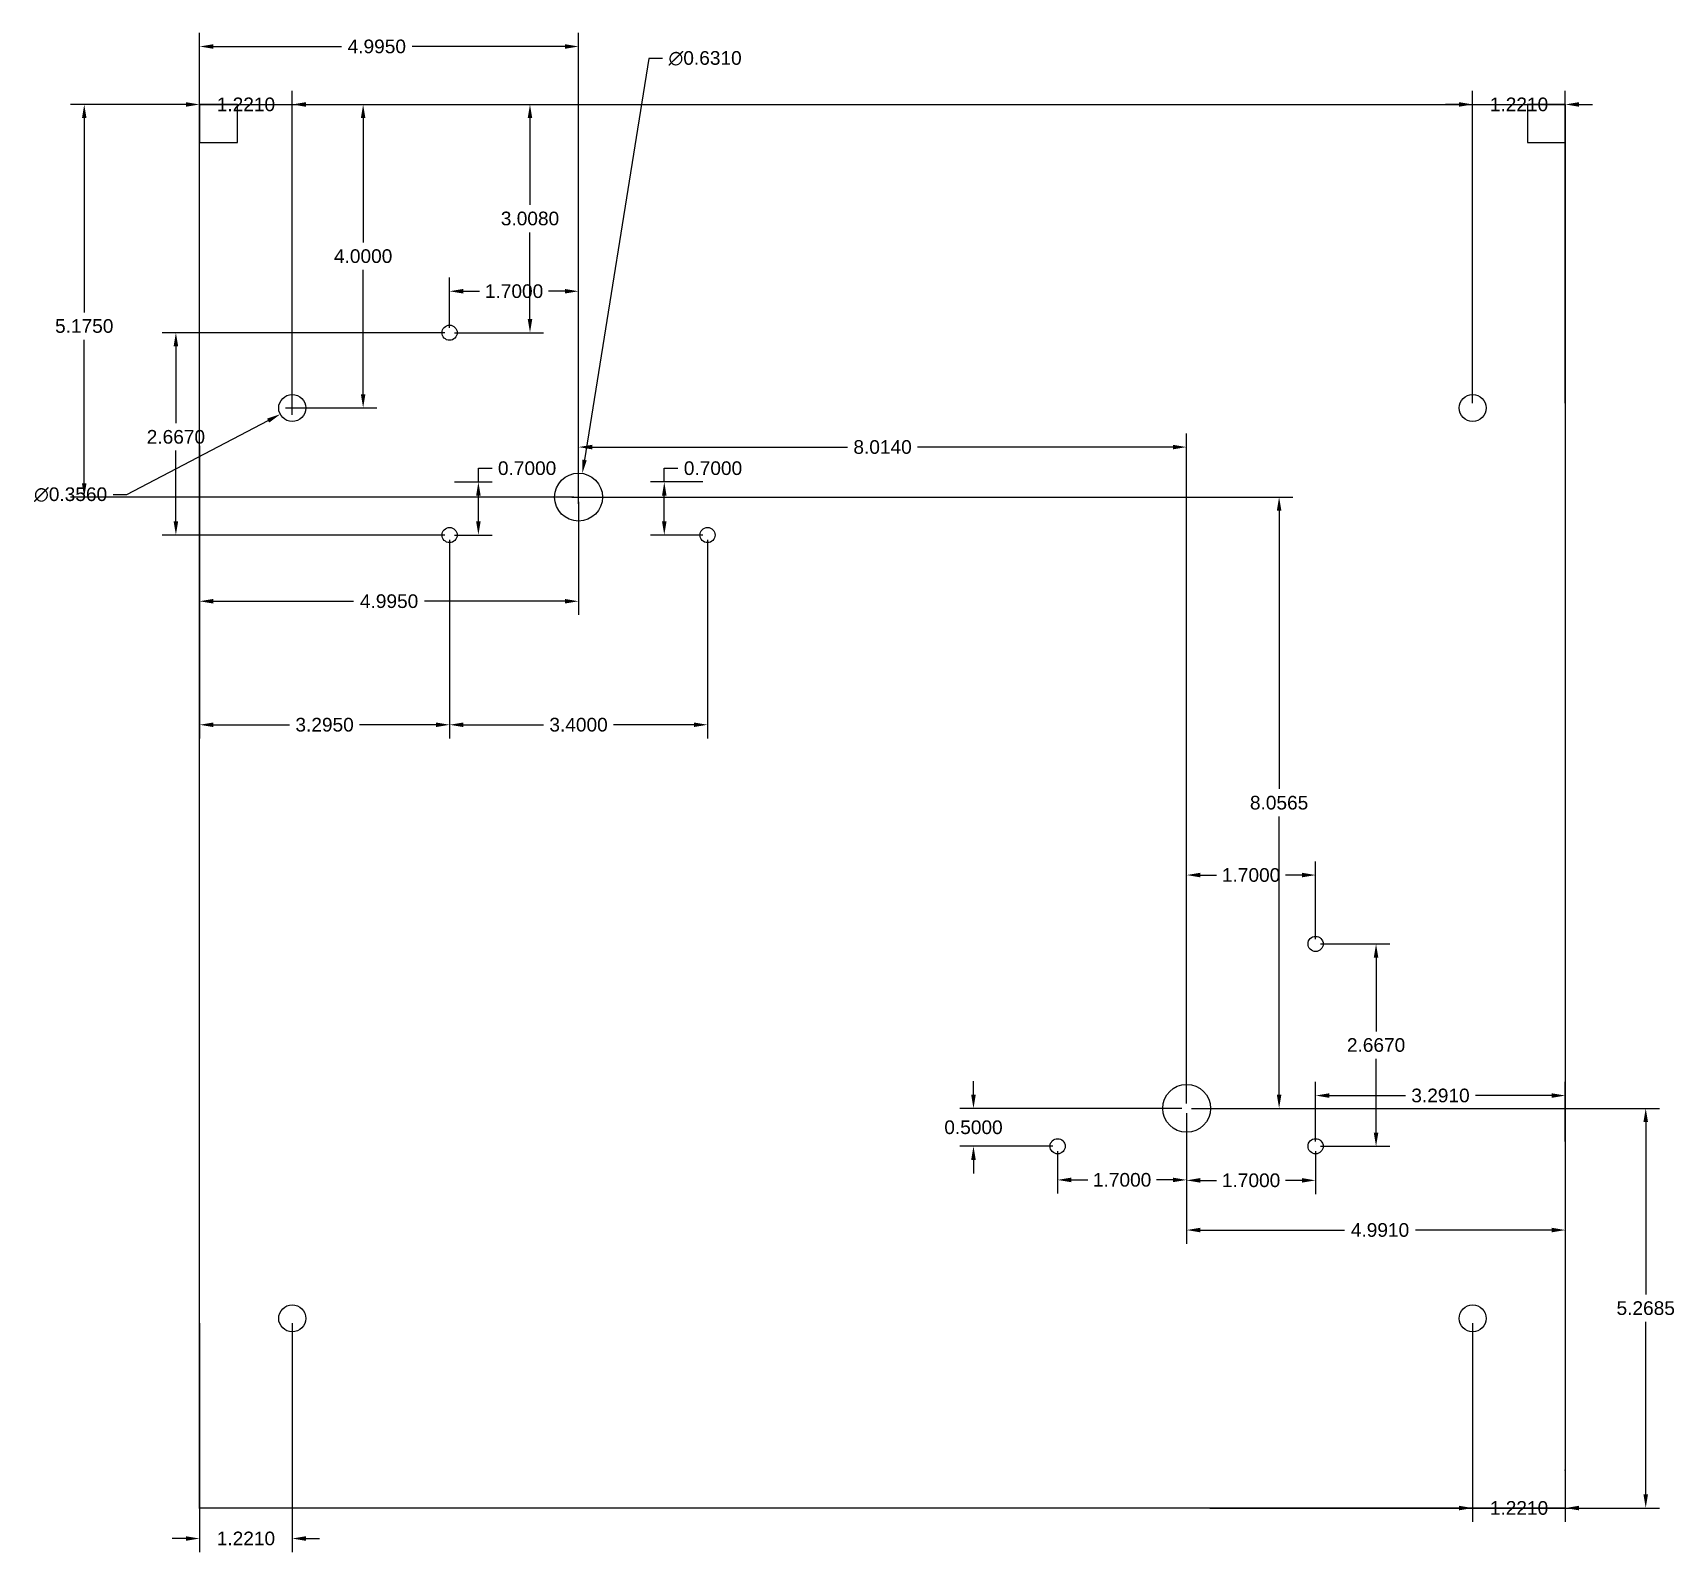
# Model space of a CAD drawing. Header units: inches. Extents: x 3.6 to 25.3, y 5.5 to 25.5.
import ezdxf

# ---------------------------------------------------------------- set-up
doc = ezdxf.new("R2010")
doc.units = ezdxf.units.IN
doc.header["$MEASUREMENT"] = 0
doc.layers.get('0').update_dxf_attribs({"color": 1})
doc.layers.add('dimensions', color=4, linetype='Continuous')
doc.layers.add('non-cut features', color=3, linetype='Continuous')
doc.styles.get("Standard").update_dxf_attribs({"font": 'Arial Regular.ttf'})
doc.dimstyles.get("Standard").update_dxf_attribs({"dimtxt": 0.18, "dimasz": 0.18, "dimexe": 0.18, "dimexo": 0.0625, "dimgap": 0.09, "dimtad": 0, "dimtih": 1, "dimtoh": 1, "dimdec": 4, "dimzin": 0, "dimdsep": 46, "dimtxsty": 'Standard', "dimcen": 0.09, "dimadec": 0, "dimazin": 0, "dimtfac": 1, "dimtdec": 4, "dimtofl": 0, "dimtmove": 0, "dimatfit": 3, "dimfxl": 1, "dimtolj": 1, "dimtzin": 0, "dimarcsym": 0})

# ---------------------------------------------------------------- blocks, each defined once
blk = doc.blocks.new('*D11')
at = {"layer": 'Defpoints', "color": 0, "transparency": 16777216}
for p in [(5.817, 24.573), (5.817, 20.573), (7.038, 20.573)]:
    blk.add_point(p, dxfattribs=at)
at = {"layer": 'dimensions', "color": 0, "lineweight": -2, "transparency": 16777216}
for p, q in [((5.817, 20.635), (5.817, 24.753)), ((7.038, 20.635), (7.038, 24.753)), ((5.637, 24.573), (5.457, 24.573)), ((7.218, 24.573), (7.398, 24.573))]:
    blk.add_line(p, q, dxfattribs=at)
at = {"layer": 'dimensions', "color": 0, "transparency": 16777216}
for points in [[(5.637, 24.603), (5.637, 24.543), (5.817, 24.573)], [(7.218, 24.603), (7.218, 24.543), (7.038, 24.573)]]:
    blk.add_solid(points, dxfattribs=at)
at = {"layer": 'dimensions', "color": 0, "transparency": 16777216, "insert": (6.428, 24.573), "char_height": 0.18, "attachment_point": 5}
blk.add_mtext('\\A1;1.2210', dxfattribs=at)
blk = doc.blocks.new('*D13')
at = {"layer": 'Defpoints', "color": 0, "transparency": 16777216}
for p in [(5.817, 19.573), (9.112, 18.898), (5.817, 16.397)]:
    blk.add_point(p, dxfattribs=at)
at = {"layer": 'dimensions', "color": 0, "lineweight": -2, "transparency": 16777216}
for p, q in [((5.817, 19.51), (5.817, 16.217)), ((9.112, 18.835), (9.112, 16.217)), ((5.997, 16.397), (7.003, 16.397)), ((8.932, 16.397), (7.927, 16.397))]:
    blk.add_line(p, q, dxfattribs=at)
at = {"layer": 'dimensions', "color": 0, "transparency": 16777216}
for points in [[(5.997, 16.427), (5.997, 16.367), (5.817, 16.397)], [(8.932, 16.427), (8.932, 16.367), (9.112, 16.397)]]:
    blk.add_solid(points, dxfattribs=at)
at = {"layer": 'dimensions', "color": 0, "transparency": 16777216, "insert": (7.465, 16.397), "char_height": 0.18, "attachment_point": 5}
blk.add_mtext('\\A1;3.2950', dxfattribs=at)
blk = doc.blocks.new('*D14')
at = {"layer": 'Defpoints', "color": 0, "transparency": 16777216}
for p in [(9.112, 18.898), (12.512, 18.898), (12.512, 16.397)]:
    blk.add_point(p, dxfattribs=at)
at = {"layer": 'dimensions', "color": 0, "lineweight": -2, "transparency": 16777216}
for p, q in [((9.112, 18.835), (9.112, 16.217)), ((12.512, 18.835), (12.512, 16.217)), ((9.292, 16.397), (10.35, 16.397)), ((12.332, 16.397), (11.274, 16.397))]:
    blk.add_line(p, q, dxfattribs=at)
at = {"layer": 'dimensions', "color": 0, "transparency": 16777216}
for points in [[(9.292, 16.427), (9.292, 16.367), (9.112, 16.397)], [(12.332, 16.427), (12.332, 16.367), (12.512, 16.397)]]:
    blk.add_solid(points, dxfattribs=at)
at = {"layer": 'dimensions', "color": 0, "transparency": 16777216, "insert": (10.812, 16.397), "char_height": 0.18, "attachment_point": 5}
blk.add_mtext('\\A1;3.4000', dxfattribs=at)
blk = doc.blocks.new('*D17')
at = {"layer": 'Defpoints', "color": 0, "transparency": 16777216}
for p in [(5.817, 25.337), (5.817, 20.073), (10.812, 19.398)]:
    blk.add_point(p, dxfattribs=at)
at = {"layer": 'dimensions', "color": 0, "lineweight": -2, "transparency": 16777216}
for p, q in [((5.817, 20.135), (5.817, 25.517)), ((5.997, 25.337), (7.686, 25.337)), ((10.632, 25.337), (8.62, 25.337)), ((10.812, 19.46), (10.812, 25.517))]:
    blk.add_line(p, q, dxfattribs=at)
at = {"layer": 'dimensions', "color": 0, "transparency": 16777216}
for points in [[(5.997, 25.367), (5.997, 25.307), (5.817, 25.337)], [(10.632, 25.367), (10.632, 25.307), (10.812, 25.337)]]:
    blk.add_solid(points, dxfattribs=at)
at = {"layer": 'dimensions', "color": 0, "transparency": 16777216, "insert": (8.153, 25.337), "char_height": 0.18, "attachment_point": 5}
blk.add_mtext('\\A1;4.9950', dxfattribs=at)
blk = doc.blocks.new('*D19')
at = {"layer": 'Defpoints', "color": 0, "transparency": 16777216}
for p in [(10.812, 19.398), (20.045, 19.398), (18.826, 11.341)]:
    blk.add_point(p, dxfattribs=at)
at = {"layer": 'dimensions', "color": 0, "lineweight": -2, "transparency": 16777216}
for p, q in [((10.875, 19.398), (20.225, 19.398)), ((20.045, 19.218), (20.045, 15.551)), ((20.045, 11.521), (20.045, 15.188)), ((18.889, 11.341), (20.225, 11.341))]:
    blk.add_line(p, q, dxfattribs=at)
at = {"layer": 'dimensions', "color": 0, "transparency": 16777216}
for points in [[(20.015, 19.218), (20.075, 19.218), (20.045, 19.398)], [(20.015, 11.521), (20.075, 11.521), (20.045, 11.341)]]:
    blk.add_solid(points, dxfattribs=at)
at = {"layer": 'dimensions', "color": 0, "transparency": 16777216, "insert": (20.045, 15.369), "char_height": 0.18, "attachment_point": 5}
blk.add_mtext('\\A1;8.0565', dxfattribs=at)
blk = doc.blocks.new('*D20')
at = {"layer": 'Defpoints', "color": 0, "transparency": 16777216}
for p in [(8.796, 24.573), (10.172, 24.573), (9.112, 21.565)]:
    blk.add_point(p, dxfattribs=at)
at = {"layer": 'dimensions', "color": 0, "lineweight": -2, "transparency": 16777216}
for p, q in [((8.858, 24.573), (10.352, 24.573)), ((10.172, 24.393), (10.172, 23.25)), ((10.172, 21.745), (10.172, 22.887)), ((9.175, 21.565), (10.352, 21.565))]:
    blk.add_line(p, q, dxfattribs=at)
at = {"layer": 'dimensions', "color": 0, "transparency": 16777216}
for points in [[(10.142, 24.393), (10.202, 24.393), (10.172, 24.573)], [(10.142, 21.745), (10.202, 21.745), (10.172, 21.565)]]:
    blk.add_solid(points, dxfattribs=at)
at = {"layer": 'dimensions', "color": 0, "transparency": 16777216, "insert": (10.172, 23.069), "char_height": 0.18, "attachment_point": 5}
blk.add_mtext('\\A1;3.0080', dxfattribs=at)
blk = doc.blocks.new('*D21')
at = {"layer": 'Defpoints', "color": 0, "transparency": 16777216}
for p in [(6.791, 24.573), (7.973, 24.573), (7.038, 20.573)]:
    blk.add_point(p, dxfattribs=at)
at = {"layer": 'dimensions', "color": 0, "lineweight": -2, "transparency": 16777216}
for p, q in [((6.854, 24.573), (8.153, 24.573)), ((7.973, 24.393), (7.973, 22.754)), ((7.973, 20.753), (7.973, 22.392)), ((7.101, 20.573), (8.153, 20.573))]:
    blk.add_line(p, q, dxfattribs=at)
at = {"layer": 'dimensions', "color": 0, "transparency": 16777216}
for points in [[(7.943, 24.393), (8.003, 24.393), (7.973, 24.573)], [(7.943, 20.753), (8.003, 20.753), (7.973, 20.573)]]:
    blk.add_solid(points, dxfattribs=at)
at = {"layer": 'dimensions', "color": 0, "transparency": 16777216, "insert": (7.973, 22.573), "char_height": 0.18, "attachment_point": 5}
blk.add_mtext('\\A1;4.0000', dxfattribs=at)
blk = doc.blocks.new('*D22')
at = {"layer": 'Defpoints', "color": 0, "transparency": 16777216}
for p in [(5.817, 20.135), (10.812, 19.398), (5.817, 18.025)]:
    blk.add_point(p, dxfattribs=at)
at = {"layer": 'dimensions', "color": 0, "lineweight": -2, "transparency": 16777216}
for p, q in [((5.817, 20.073), (5.817, 17.845)), ((10.812, 19.335), (10.812, 17.845)), ((5.997, 18.025), (7.848, 18.025)), ((10.632, 18.025), (8.782, 18.025))]:
    blk.add_line(p, q, dxfattribs=at)
at = {"layer": 'dimensions', "color": 0, "transparency": 16777216}
for points in [[(5.997, 18.055), (5.997, 17.995), (5.817, 18.025)], [(10.632, 18.055), (10.632, 17.995), (10.812, 18.025)]]:
    blk.add_solid(points, dxfattribs=at)
at = {"layer": 'dimensions', "color": 0, "transparency": 16777216, "insert": (8.315, 18.025), "char_height": 0.18, "attachment_point": 5}
blk.add_mtext('\\A1;4.9950', dxfattribs=at)
blk = doc.blocks.new('*D24')
at = {"layer": 'Defpoints', "color": 0, "transparency": 16777216}
for p in [(4.297, 24.573), (5.817, 24.573), (10.812, 19.398)]:
    blk.add_point(p, dxfattribs=at)
at = {"layer": 'dimensions', "color": 0, "lineweight": -2, "transparency": 16777216}
for p, q in [((5.755, 24.573), (4.117, 24.573)), ((4.297, 24.393), (4.297, 21.833)), ((4.297, 19.578), (4.297, 21.471)), ((10.75, 19.398), (4.117, 19.398))]:
    blk.add_line(p, q, dxfattribs=at)
at = {"layer": 'dimensions', "color": 0, "transparency": 16777216}
for points in [[(4.267, 24.393), (4.327, 24.393), (4.297, 24.573)], [(4.267, 19.578), (4.327, 19.578), (4.297, 19.398)]]:
    blk.add_solid(points, dxfattribs=at)
at = {"layer": 'dimensions', "color": 0, "transparency": 16777216, "insert": (4.297, 21.652), "char_height": 0.18, "attachment_point": 5}
blk.add_mtext('\\A1;5.1750', dxfattribs=at)
blk = doc.blocks.new('*D27')
at = {"layer": 'Defpoints', "color": 0, "transparency": 16777216}
for p in [(18.826, 11.341), (20.526, 10.841), (20.526, 10.392)]:
    blk.add_point(p, dxfattribs=at)
at = {"layer": 'dimensions', "color": 0, "lineweight": -2, "transparency": 16777216}
for p, q in [((18.826, 11.279), (18.826, 10.212)), ((20.526, 10.779), (20.526, 10.212)), ((19.006, 10.392), (19.222, 10.392)), ((20.346, 10.392), (20.131, 10.392))]:
    blk.add_line(p, q, dxfattribs=at)
at = {"layer": 'dimensions', "color": 0, "transparency": 16777216}
for points in [[(19.006, 10.422), (19.006, 10.362), (18.826, 10.392)], [(20.346, 10.422), (20.346, 10.362), (20.526, 10.392)]]:
    blk.add_solid(points, dxfattribs=at)
at = {"layer": 'dimensions', "color": 0, "transparency": 16777216, "insert": (19.676, 10.392), "char_height": 0.18, "attachment_point": 5}
blk.add_mtext('\\A1;1.7000', dxfattribs=at)
blk = doc.blocks.new('*D30')
at = {"layer": 'Defpoints', "color": 0, "transparency": 16777216}
for p in [(9.112, 21.565), (5.505, 18.898), (9.112, 18.898)]:
    blk.add_point(p, dxfattribs=at)
at = {"layer": 'dimensions', "color": 0, "lineweight": -2, "transparency": 16777216}
for p, q in [((9.05, 21.565), (5.325, 21.565)), ((5.505, 21.385), (5.505, 20.372)), ((5.505, 19.078), (5.505, 20.01)), ((9.05, 18.898), (5.325, 18.898))]:
    blk.add_line(p, q, dxfattribs=at)
at = {"layer": 'dimensions', "color": 0, "transparency": 16777216}
for points in [[(5.475, 21.385), (5.535, 21.385), (5.505, 21.565)], [(5.475, 19.078), (5.535, 19.078), (5.505, 18.898)]]:
    blk.add_solid(points, dxfattribs=at)
at = {"layer": 'dimensions', "color": 0, "transparency": 16777216, "insert": (5.505, 20.191), "char_height": 0.18, "attachment_point": 5}
blk.add_mtext('\\A1;2.6670', dxfattribs=at)
blk = doc.blocks.new('*D31')
at = {"layer": 'Defpoints', "color": 0, "transparency": 16777216}
for p in [(20.526, 13.508), (20.526, 10.841), (21.323, 10.841)]:
    blk.add_point(p, dxfattribs=at)
at = {"layer": 'dimensions', "color": 0, "lineweight": -2, "transparency": 16777216}
for p, q in [((20.589, 13.508), (21.503, 13.508)), ((21.323, 13.328), (21.323, 12.356)), ((21.323, 11.021), (21.323, 11.994)), ((20.589, 10.841), (21.503, 10.841))]:
    blk.add_line(p, q, dxfattribs=at)
at = {"layer": 'dimensions', "color": 0, "transparency": 16777216}
for points in [[(21.293, 13.328), (21.353, 13.328), (21.323, 13.508)], [(21.293, 11.021), (21.353, 11.021), (21.323, 10.841)]]:
    blk.add_solid(points, dxfattribs=at)
at = {"layer": 'dimensions', "color": 0, "transparency": 16777216, "insert": (21.323, 12.175), "char_height": 0.18, "attachment_point": 5}
blk.add_mtext('\\A1;2.6670', dxfattribs=at)
blk = doc.blocks.new('*D32')
at = {"layer": 'Defpoints', "color": 0, "transparency": 16777216}
for p in [(23.817, 11.573), (18.826, 11.341), (23.817, 9.737)]:
    blk.add_point(p, dxfattribs=at)
at = {"layer": 'dimensions', "color": 0, "lineweight": -2, "transparency": 16777216}
for p, q in [((23.817, 11.51), (23.817, 9.557)), ((18.826, 11.279), (18.826, 9.557)), ((19.006, 9.737), (20.908, 9.737)), ((23.637, 9.737), (21.842, 9.737))]:
    blk.add_line(p, q, dxfattribs=at)
at = {"layer": 'dimensions', "color": 0, "transparency": 16777216}
for points in [[(19.006, 9.767), (19.006, 9.707), (18.826, 9.737)], [(23.637, 9.767), (23.637, 9.707), (23.817, 9.737)]]:
    blk.add_solid(points, dxfattribs=at)
at = {"layer": 'dimensions', "color": 0, "transparency": 16777216, "insert": (21.375, 9.737), "char_height": 0.18, "attachment_point": 5}
blk.add_mtext('\\A1;4.9910', dxfattribs=at)
blk = doc.blocks.new('*D33')
at = {"layer": 'Defpoints', "color": 0, "transparency": 16777216}
for p in [(18.826, 11.341), (19.067, 6.073), (24.877, 6.073)]:
    blk.add_point(p, dxfattribs=at)
at = {"layer": 'dimensions', "color": 0, "lineweight": -2, "transparency": 16777216}
for p, q in [((18.889, 11.341), (25.057, 11.341)), ((24.877, 11.161), (24.877, 8.888)), ((24.877, 6.253), (24.877, 8.526)), ((19.13, 6.073), (25.057, 6.073))]:
    blk.add_line(p, q, dxfattribs=at)
at = {"layer": 'dimensions', "color": 0, "transparency": 16777216}
for points in [[(24.847, 11.161), (24.907, 11.161), (24.877, 11.341)], [(24.847, 6.253), (24.907, 6.253), (24.877, 6.073)]]:
    blk.add_solid(points, dxfattribs=at)
at = {"layer": 'dimensions', "color": 0, "transparency": 16777216, "insert": (24.877, 8.707), "char_height": 0.18, "attachment_point": 5}
blk.add_mtext('\\A1;5.2685', dxfattribs=at)
blk = doc.blocks.new('*D34')
at = {"layer": 'Defpoints', "color": 0, "transparency": 16777216}
for p in [(22.596, 8.573), (23.817, 8.573), (23.817, 6.073)]:
    blk.add_point(p, dxfattribs=at)
at = {"layer": 'dimensions', "color": 0, "lineweight": -2, "transparency": 16777216}
for p, q in [((22.596, 8.51), (22.596, 5.893)), ((23.817, 8.51), (23.817, 5.893)), ((22.416, 6.073), (22.236, 6.073)), ((23.997, 6.073), (24.177, 6.073))]:
    blk.add_line(p, q, dxfattribs=at)
at = {"layer": 'dimensions', "color": 0, "transparency": 16777216}
for points in [[(22.416, 6.103), (22.416, 6.043), (22.596, 6.073)], [(23.997, 6.103), (23.997, 6.043), (23.817, 6.073)]]:
    blk.add_solid(points, dxfattribs=at)
at = {"layer": 'dimensions', "color": 0, "transparency": 16777216, "insert": (23.207, 6.073), "char_height": 0.18, "attachment_point": 5}
blk.add_mtext('\\A1;1.2210', dxfattribs=at)
blk = doc.blocks.new('*D35')
at = {"layer": 'Defpoints', "color": 0, "transparency": 16777216}
for p in [(18.826, 11.341), (17.126, 10.841), (18.826, 10.398)]:
    blk.add_point(p, dxfattribs=at)
at = {"layer": 'dimensions', "color": 0, "lineweight": -2, "transparency": 16777216}
for p, q in [((18.826, 11.279), (18.826, 10.218)), ((17.126, 10.779), (17.126, 10.218)), ((17.306, 10.398), (17.522, 10.398)), ((18.646, 10.398), (18.431, 10.398))]:
    blk.add_line(p, q, dxfattribs=at)
at = {"layer": 'dimensions', "color": 0, "transparency": 16777216}
for points in [[(17.306, 10.428), (17.306, 10.368), (17.126, 10.398)], [(18.646, 10.428), (18.646, 10.368), (18.826, 10.398)]]:
    blk.add_solid(points, dxfattribs=at)
at = {"layer": 'dimensions', "color": 0, "transparency": 16777216, "insert": (17.976, 10.398), "char_height": 0.18, "attachment_point": 5}
blk.add_mtext('\\A1;1.7000', dxfattribs=at)
blk = doc.blocks.new('*D36')
at = {"layer": 'Defpoints', "color": 0, "transparency": 16777216}
for p in [(18.826, 11.341), (16.017, 10.841), (17.126, 10.841)]:
    blk.add_point(p, dxfattribs=at)
at = {"layer": 'dimensions', "color": 0, "lineweight": -2, "transparency": 16777216}
for p, q in [((16.017, 11.521), (16.017, 11.701)), ((18.764, 11.341), (15.837, 11.341)), ((17.064, 10.841), (15.837, 10.841)), ((16.017, 10.661), (16.017, 10.481))]:
    blk.add_line(p, q, dxfattribs=at)
at = {"layer": 'dimensions', "color": 0, "transparency": 16777216}
for points in [[(15.987, 11.521), (16.047, 11.521), (16.017, 11.341)], [(15.987, 10.661), (16.047, 10.661), (16.017, 10.841)]]:
    blk.add_solid(points, dxfattribs=at)
at = {"layer": 'dimensions', "color": 0, "transparency": 16777216, "insert": (16.017, 11.091), "char_height": 0.18, "attachment_point": 5}
blk.add_mtext('\\A1;0.5000', dxfattribs=at)
blk = doc.blocks.new('*D38')
at = {"layer": 'Defpoints', "color": 0, "transparency": 16777216}
for p in [(18.826, 14.416), (20.526, 13.508), (18.826, 11.341)]:
    blk.add_point(p, dxfattribs=at)
at = {"layer": 'dimensions', "color": 0, "lineweight": -2, "transparency": 16777216}
for p, q in [((18.826, 11.404), (18.826, 14.596)), ((20.526, 13.571), (20.526, 14.596)), ((19.006, 14.416), (19.222, 14.416)), ((20.346, 14.416), (20.131, 14.416))]:
    blk.add_line(p, q, dxfattribs=at)
at = {"layer": 'dimensions', "color": 0, "transparency": 16777216}
for points in [[(19.006, 14.446), (19.006, 14.386), (18.826, 14.416)], [(20.346, 14.446), (20.346, 14.386), (20.526, 14.416)]]:
    blk.add_solid(points, dxfattribs=at)
at = {"layer": 'dimensions', "color": 0, "transparency": 16777216, "insert": (19.676, 14.416), "char_height": 0.18, "attachment_point": 5}
blk.add_mtext('\\A1;1.7000', dxfattribs=at)
blk = doc.blocks.new('*D40')
at = {"layer": 'Defpoints', "color": 0, "transparency": 16777216}
for p in [(5.817, 8.573), (7.038, 8.573), (5.817, 5.671)]:
    blk.add_point(p, dxfattribs=at)
at = {"layer": 'dimensions', "color": 0, "lineweight": -2, "transparency": 16777216}
for p, q in [((5.817, 8.51), (5.817, 5.491)), ((7.038, 8.51), (7.038, 5.491)), ((5.637, 5.671), (5.457, 5.671)), ((7.218, 5.671), (7.398, 5.671))]:
    blk.add_line(p, q, dxfattribs=at)
at = {"layer": 'dimensions', "color": 0, "transparency": 16777216}
for points in [[(5.637, 5.701), (5.637, 5.641), (5.817, 5.671)], [(7.218, 5.701), (7.218, 5.641), (7.038, 5.671)]]:
    blk.add_solid(points, dxfattribs=at)
at = {"layer": 'dimensions', "color": 0, "transparency": 16777216, "insert": (6.428, 5.671), "char_height": 0.18, "attachment_point": 5}
blk.add_mtext('\\A1;1.2210', dxfattribs=at)
blk = doc.blocks.new('*D43')
at = {"layer": 'Defpoints', "color": 0, "transparency": 16777216}
for p in [(7.196, 20.655), (6.881, 20.49)]:
    blk.add_point(p, dxfattribs=at)
at = {"layer": 'dimensions', "color": 0, "lineweight": -2, "transparency": 16777216}
for p, q in [((6.948, 20.573), (7.128, 20.573)), ((7.038, 20.483), (7.038, 20.663)), ((4.857, 19.43), (6.721, 20.407)), ((4.677, 19.43), (4.857, 19.43))]:
    blk.add_line(p, q, dxfattribs=at)
at = {"layer": 'dimensions', "color": 0, "transparency": 16777216}
blk.add_solid([(6.707, 20.433), (6.735, 20.38), (6.881, 20.49)], dxfattribs=at)
at = {"layer": 'dimensions', "color": 0, "transparency": 16777216, "insert": (4.117, 19.43), "char_height": 0.18, "attachment_point": 5}
blk.add_mtext('\\A1;∅0.3560', dxfattribs=at)
blk = doc.blocks.new('*D44')
at = {"layer": 'Defpoints', "color": 0, "transparency": 16777216}
for p in [(23.817, 24.573), (22.596, 20.573), (23.817, 20.573)]:
    blk.add_point(p, dxfattribs=at)
at = {"layer": 'dimensions', "color": 0, "lineweight": -2, "transparency": 16777216}
for p, q in [((22.596, 20.635), (22.596, 24.753)), ((23.817, 20.635), (23.817, 24.753)), ((22.416, 24.573), (22.236, 24.573)), ((23.997, 24.573), (24.177, 24.573))]:
    blk.add_line(p, q, dxfattribs=at)
at = {"layer": 'dimensions', "color": 0, "transparency": 16777216}
for points in [[(22.416, 24.603), (22.416, 24.543), (22.596, 24.573)], [(23.997, 24.603), (23.997, 24.543), (23.817, 24.573)]]:
    blk.add_solid(points, dxfattribs=at)
at = {"layer": 'dimensions', "color": 0, "transparency": 16777216, "insert": (23.207, 24.573), "char_height": 0.18, "attachment_point": 5}
blk.add_mtext('\\A1;1.2210', dxfattribs=at)
blk = doc.blocks.new('*D45')
at = {"layer": 'Defpoints', "color": 0, "transparency": 16777216}
for p in [(23.817, 11.51), (20.526, 10.841), (23.817, 10.841)]:
    blk.add_point(p, dxfattribs=at)
at = {"layer": 'dimensions', "color": 0, "lineweight": -2, "transparency": 16777216}
for p, q in [((20.526, 10.904), (20.526, 11.69)), ((23.817, 10.904), (23.817, 11.69)), ((20.706, 11.51), (21.71, 11.51)), ((23.637, 11.51), (22.634, 11.51))]:
    blk.add_line(p, q, dxfattribs=at)
at = {"layer": 'dimensions', "color": 0, "transparency": 16777216}
for points in [[(20.706, 11.54), (20.706, 11.48), (20.526, 11.51)], [(23.637, 11.54), (23.637, 11.48), (23.817, 11.51)]]:
    blk.add_solid(points, dxfattribs=at)
at = {"layer": 'dimensions', "color": 0, "transparency": 16777216, "insert": (22.172, 11.51), "char_height": 0.18, "attachment_point": 5}
blk.add_mtext('\\A1;3.2910', dxfattribs=at)
blk = doc.blocks.new('*D48')
at = {"layer": 'Defpoints', "color": 0, "transparency": 16777216}
for p in [(18.826, 20.057), (10.812, 19.398), (18.826, 11.341)]:
    blk.add_point(p, dxfattribs=at)
at = {"layer": 'dimensions', "color": 0, "lineweight": -2, "transparency": 16777216}
for p, q in [((10.812, 19.46), (10.812, 20.237)), ((18.826, 11.404), (18.826, 20.237)), ((10.992, 20.057), (14.357, 20.057)), ((18.646, 20.057), (15.281, 20.057))]:
    blk.add_line(p, q, dxfattribs=at)
at = {"layer": 'dimensions', "color": 0, "transparency": 16777216}
for points in [[(10.992, 20.087), (10.992, 20.027), (10.812, 20.057)], [(18.646, 20.087), (18.646, 20.027), (18.826, 20.057)]]:
    blk.add_solid(points, dxfattribs=at)
at = {"layer": 'dimensions', "color": 0, "transparency": 16777216, "insert": (14.819, 20.057), "char_height": 0.18, "attachment_point": 5}
blk.add_mtext('\\A1;8.0140', dxfattribs=at)
blk = doc.blocks.new('*D49')
at = {"layer": 'Defpoints', "color": 0, "transparency": 16777216}
for p in [(9.112, 19.598), (9.492, 19.598), (9.112, 18.898)]:
    blk.add_point(p, dxfattribs=at)
at = {"layer": 'dimensions', "color": 0, "lineweight": -2, "transparency": 16777216}
for p, q in [((9.492, 19.598), (9.492, 19.778)), ((9.492, 19.778), (9.672, 19.778)), ((9.175, 19.598), (9.672, 19.598)), ((9.492, 19.078), (9.492, 19.418)), ((9.175, 18.898), (9.672, 18.898))]:
    blk.add_line(p, q, dxfattribs=at)
at = {"layer": 'dimensions', "color": 0, "transparency": 16777216}
for points in [[(9.462, 19.418), (9.522, 19.418), (9.492, 19.598)], [(9.462, 19.078), (9.522, 19.078), (9.492, 18.898)]]:
    blk.add_solid(points, dxfattribs=at)
at = {"layer": 'dimensions', "color": 0, "transparency": 16777216, "insert": (10.134, 19.778), "char_height": 0.18, "attachment_point": 5}
blk.add_mtext('\\A1;0.7000', dxfattribs=at)
blk = doc.blocks.new('*D50')
at = {"layer": 'Defpoints', "color": 0, "transparency": 16777216}
for p in [(11.942, 19.598), (12.512, 19.598), (12.512, 18.898)]:
    blk.add_point(p, dxfattribs=at)
at = {"layer": 'dimensions', "color": 0, "lineweight": -2, "transparency": 16777216}
for p, q in [((11.942, 19.598), (11.942, 19.778)), ((11.942, 19.778), (12.122, 19.778)), ((12.45, 19.598), (11.762, 19.598)), ((11.942, 19.078), (11.942, 19.418)), ((12.45, 18.898), (11.762, 18.898))]:
    blk.add_line(p, q, dxfattribs=at)
at = {"layer": 'dimensions', "color": 0, "transparency": 16777216}
for points in [[(11.912, 19.418), (11.972, 19.418), (11.942, 19.598)], [(11.912, 19.078), (11.972, 19.078), (11.942, 18.898)]]:
    blk.add_solid(points, dxfattribs=at)
at = {"layer": 'dimensions', "color": 0, "transparency": 16777216, "insert": (12.584, 19.778), "char_height": 0.18, "attachment_point": 5}
blk.add_mtext('\\A1;0.7000', dxfattribs=at)
blk = doc.blocks.new('*D51')
at = {"layer": 'Defpoints', "color": 0, "transparency": 16777216}
for p in [(10.862, 19.709), (10.762, 19.086)]:
    blk.add_point(p, dxfattribs=at)
at = {"layer": 'dimensions', "color": 0, "lineweight": -2, "transparency": 16777216}
for p, q in [((11.739, 25.18), (10.891, 19.887)), ((11.919, 25.18), (11.739, 25.18)), ((10.812, 19.308), (10.812, 19.488)), ((10.722, 19.398), (10.902, 19.398))]:
    blk.add_line(p, q, dxfattribs=at)
at = {"layer": 'dimensions', "color": 0, "transparency": 16777216}
blk.add_solid([(10.861, 19.892), (10.92, 19.882), (10.862, 19.709)], dxfattribs=at)
at = {"layer": 'dimensions', "color": 0, "transparency": 16777216, "insert": (12.48, 25.18), "char_height": 0.18, "attachment_point": 5}
blk.add_mtext('\\A1;∅0.6310', dxfattribs=at)
blk = doc.blocks.new('*D52')
at = {"layer": 'Defpoints', "color": 0, "transparency": 16777216}
for p in [(10.812, 22.111), (9.112, 21.565), (10.812, 19.398)]:
    blk.add_point(p, dxfattribs=at)
at = {"layer": 'dimensions', "color": 0, "lineweight": -2, "transparency": 16777216}
for p, q in [((9.112, 21.627), (9.112, 22.291)), ((10.812, 19.46), (10.812, 22.291)), ((9.292, 22.111), (9.508, 22.111)), ((10.632, 22.111), (10.417, 22.111))]:
    blk.add_line(p, q, dxfattribs=at)
at = {"layer": 'dimensions', "color": 0, "transparency": 16777216}
for points in [[(9.292, 22.141), (9.292, 22.081), (9.112, 22.111)], [(10.632, 22.141), (10.632, 22.081), (10.812, 22.111)]]:
    blk.add_solid(points, dxfattribs=at)
at = {"layer": 'dimensions', "color": 0, "transparency": 16777216, "insert": (9.962, 22.111), "char_height": 0.18, "attachment_point": 5}
blk.add_mtext('\\A1;1.7000', dxfattribs=at)

msp = doc.modelspace()

# ---------------------------------------------------------------- linework, layer by layer
for points in [[(5.81733, 24.57273), (23.81733, 24.57273), (23.81733, 6.07273), (5.81733, 6.07273)], [(5.81733, 24.07273), (6.31733, 24.07273), (6.31733, 24.57273), (5.81733, 24.57273)], [(23.31733, 24.07273), (23.81733, 24.07273), (23.81733, 24.57273), (23.31733, 24.57273)]]:
    msp.add_lwpolyline(points, close=True)
for centre, radius in [((9.11231, 21.56468), 0.1), ((7.03837, 20.57273), 0.178), ((22.59637, 20.57273), 0.178), ((9.11233, 18.89773), 0.1), ((12.51234, 18.89777), 0.1), ((20.52633, 13.50823), 0.1), ((17.12633, 10.84123), 0.1), ((20.52633, 10.84123), 0.1), ((7.03833, 8.57273), 0.178), ((22.59633, 8.57273), 0.178)]:
    msp.add_circle(centre, radius)
at = {"layer": 'non-cut features'}
for centre in [(10.81233, 19.39773), (18.82633, 11.34123)]:
    msp.add_circle(centre, 0.31548, dxfattribs=at)
for p in [(23.31733, 24.57273), (23.81733, 6.57273), (5.81733, 6.07273)]:
    msp.add_point(p, dxfattribs=at)

# ---------------------------------------------------------------- dimensions: what is measured, and where the dimension line sits
at = {"layer": 'dimensions'}
for base, p1, p2, picture, middle in [((5.81733, 25.33718), (10.81233, 19.39773), (5.81733, 20.07273), '*D17', (8.15269, 25.33718)), ((23.81733, 9.73695), (18.82633, 11.34123), (23.81733, 11.57273), '*D32', (21.37482, 9.73695))]:
    dim = msp.add_linear_dim(base=base, p1=p1, p2=p2, dimstyle='Standard', dxfattribs=at)
    dim.commit()
    dim.dimension.update_dxf_attribs({"geometry": picture, "text_midpoint": middle, "dimtype": 160})
for p1, p2, picture, middle in [((10.7624, 19.08622), (10.86227, 19.70924), '*D51', (12.47953, 25.18013)), ((7.19603, 20.65534), (6.8807, 20.49011), '*D43', (4.11715, 19.42995))]:
    dim = msp.add_diameter_dim_2p(p1=p1, p2=p2, dimstyle='Standard', dxfattribs=at)
    dim.commit()
    dim.dimension.update_dxf_attribs({"geometry": picture, "text_midpoint": middle, "dimtype": 163})
for base, p1, p2, picture, middle in [((5.81733, 24.57273), (7.03837, 20.57273), (5.81733, 20.57273), '*D11', (6.42785, 24.57273)), ((23.81733, 24.57273), (22.59637, 20.57273), (23.81733, 20.57273), '*D44', (23.20685, 24.57273)), ((10.81233, 22.11084), (9.11231, 21.56468), (10.81233, 19.39773), '*D52', (9.96232, 22.11084)), ((5.81733, 18.02524), (10.81233, 19.39773), (5.81733, 20.13523), '*D22', (8.31483, 18.02524)), ((18.82633, 20.05726), (10.81233, 19.39773), (18.82633, 11.34123), '*D48', (14.81933, 20.05726)), ((5.81733, 16.3974), (9.11233, 18.89773), (5.81733, 19.57273), '*D13', (7.46483, 16.3974)), ((12.51234, 16.3974), (9.11233, 18.89773), (12.51234, 18.89777), '*D14', (10.81234, 16.3974)), ((18.82633, 14.41614), (20.52633, 13.50823), (18.82633, 11.34123), '*D38', (19.67633, 14.41614)), ((23.81733, 11.51023), (20.52633, 10.84123), (23.81733, 10.84123), '*D45', (22.17183, 11.51023)), ((18.82633, 10.39757), (17.12633, 10.84123), (18.82633, 11.34123), '*D35', (17.97633, 10.39757)), ((20.52633, 10.39228), (18.82633, 11.34123), (20.52633, 10.84123), '*D27', (19.67633, 10.39228)), ((5.81733, 5.67136), (7.03833, 8.57273), (5.81733, 8.57273), '*D40', (6.42783, 5.67136)), ((23.81733, 6.07273), (22.59633, 8.57273), (23.81733, 8.57273), '*D34', (23.20683, 6.07273))]:
    dim = msp.add_linear_dim(base=base, p1=p1, p2=p2, dimstyle='Standard', dxfattribs=at)
    dim.commit()
    dim.dimension.update_dxf_attribs({"geometry": picture, "text_midpoint": middle})
for base, p1, p2, picture, middle in [((4.29672, 24.57273), (10.81233, 19.39773), (5.81733, 24.57273), '*D24', (4.29672, 21.65179)), ((5.504828, 18.897729), (9.112309, 21.564681), (9.112334, 18.897729), '*D30', (5.504828, 20.19103))]:
    dim = msp.add_linear_dim(base=base, p1=p1, p2=p2, angle=90, dimstyle='Standard', dxfattribs=at)
    dim.commit()
    dim.dimension.update_dxf_attribs({"geometry": picture, "text_midpoint": middle, "dimtype": 160})
for base, p1, p2, picture, middle in [((7.97269, 24.57273), (7.03837, 20.57273), (6.79107, 24.57273), '*D21', (7.97269, 22.57273)), ((10.172299, 24.572729), (9.112309, 21.564681), (8.795609, 24.572729), '*D20', (10.172299, 23.068705)), ((9.49234, 19.59773), (9.11233, 18.89773), (9.11233, 19.59773), '*D49', (10.13437, 19.77773)), ((11.94222, 19.59773), (12.51234, 18.89777), (12.51234, 19.59773), '*D50', (12.58425, 19.77773)), ((20.04538, 19.39773), (18.82633, 11.34123), (10.81233, 19.39773), '*D19', (20.04538, 15.36948)), ((21.32293, 10.84123), (20.52633, 13.50823), (20.52633, 10.84123), '*D31', (21.32293, 12.17473)), ((16.01692, 10.84123), (18.82633, 11.34123), (17.12633, 10.84123), '*D36', (16.01692, 11.09123)), ((24.87711, 6.07273), (18.82633, 11.34123), (19.06733, 6.07273), '*D33', (24.87711, 8.70698))]:
    dim = msp.add_linear_dim(base=base, p1=p1, p2=p2, angle=90, dimstyle='Standard', dxfattribs=at)
    dim.commit()
    dim.dimension.update_dxf_attribs({"geometry": picture, "text_midpoint": middle})

doc.saveas('drawing.dxf')
